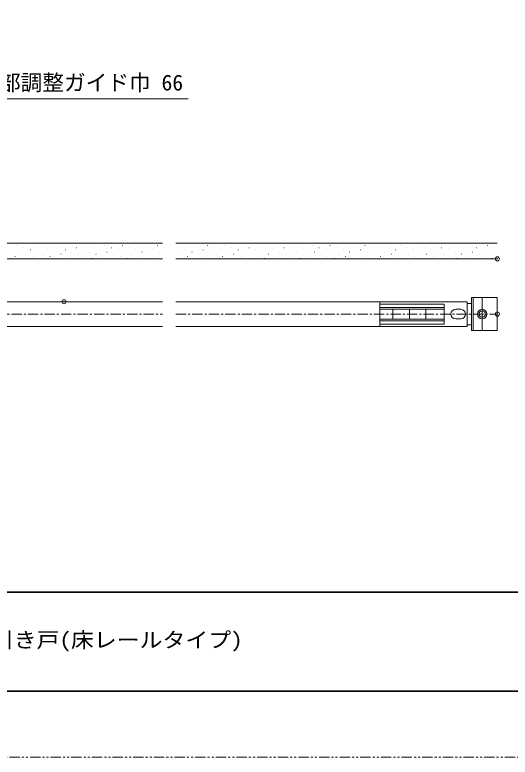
# Model space of a CAD drawing. Units: millimetres, scale not verified. Extents: x -1306 to 1306, y -607 to 607.
# Drawn here: x -540.9 to -241, y -594 to -144.2 of the extents above; entities that cross this region are included whole.
import ezdxf
from ezdxf.enums import TextEntityAlignment as Align

# ---------------------------------------------------------------- set-up
doc = ezdxf.new("R2010")
doc.units = ezdxf.units.MM
doc.header["$LTSCALE"] = 5
doc.header["$PDMODE"] = 32
doc.header["$PDSIZE"] = 2.5
doc.linetypes.add('USER1', pattern=[2.5, 1.25, -0.25, 0.25, -0.25, 0.25, -0.25])
doc.linetypes.add('USER3', pattern=[2, 1.25, -0.25, 0.25, -0.25])
for name, color, linetype, lineweight in [('0-1_線(黄)', 2, 'Continuous', 15), ('0-3_陰線', 1, 'USER1', 9), ('0-C_中心線', 3, 'USER3', 9), ('1-0_線(水)', 4, 'Continuous', 9), ('1-1_寸法線', 3, 'Continuous', 13), ('1-2_ハッチング', 6, 'Continuous', 9), ('1-4_DEFPOINTS', 7, 'Continuous', 5), ('1-8_図面枠', 7, 'Continuous', 35)]:
    doc.layers.add(name, color=color, linetype=linetype, lineweight=lineweight)
doc.styles.add('ＭＳ ゴシック', font='')
doc.styles.get('ＭＳ ゴシック').set_extended_font_data('MS Gothic')

msp = doc.modelspace()

# ---------------------------------------------------------------- linework, layer by layer
at = {"layer": '0-1_線(黄)'}
for p, q in [((-645.457, -282.544), (-451.458, -282.544)), ((-443.458, -282.544), (-248.958, -282.544)), ((-654.957, -292.044), (-451.458, -292.044)), ((-443.458, -292.044), (-248.705, -292.044))]:
    msp.add_line(p, q, dxfattribs=at)
at = {"layer": '0-3_陰線', "color": 4}
msp.add_line((387.036, -594), (-1292.964, -594), dxfattribs=at)
at = {"layer": '0-C_中心線'}
for p, q in [((-552.954, -325.544), (-451.458, -325.544)), ((-443.458, -325.544), (-248.705, -325.544))]:
    msp.add_line(p, q, dxfattribs=at)
at = {"layer": '1-0_線(水)'}
for p, q in [((-475.758, -318.044), (-552.954, -318.044)), ((-475.758, -318.044), (-451.458, -318.044)), ((-443.458, -318.044), (-266.957, -318.044)), ((-319.957, -333.044), (-319.957, -318.044)), ((-266.957, -318.044), (-266.957, -333.044)), ((-264.457, -319.044), (-266.957, -319.044)), ((-264.457, -335.544), (-264.457, -315.544)), ((-248.957, -315.544), (-264.457, -315.544)), ((-263.457, -335.544), (-263.457, -315.544)), ((-257.957, -315.544), (-257.957, -335.544)), ((-248.957, -335.544), (-248.957, -315.544)), ((-280.957, -319.544), (-319.957, -319.544)), ((-319.957, -319.544), (-319.957, -331.544)), ((-280.957, -321.544), (-319.957, -321.544)), ((-280.957, -321.544), (-319.957, -321.544)), ((-280.957, -322.544), (-319.957, -322.544)), ((-280.957, -322.544), (-319.957, -322.544)), ((-311.957, -322.544), (-311.957, -328.544)), ((-311.957, -322.544), (-311.957, -328.544)), ((-302.038, -322.544), (-302.038, -328.544)), ((-302.038, -328.544), (-302.038, -322.544)), ((-292.088, -322.544), (-292.088, -328.544)), ((-292.088, -328.544), (-292.088, -322.544)), ((-280.957, -319.544), (-280.957, -331.544)), ((-270.957, -322.644), (-273.957, -322.644)), ((-270.957, -322.644), (-273.957, -322.644)), ((-280.957, -328.544), (-319.957, -328.544)), ((-280.957, -328.544), (-319.957, -328.544)), ((-280.957, -329.544), (-319.957, -329.544)), ((-280.957, -329.544), (-319.957, -329.544)), ((-280.957, -331.544), (-319.957, -331.544)), ((-280.957, -331.544), (-319.957, -331.544)), ((-270.957, -328.444), (-273.957, -328.444)), ((-270.957, -328.444), (-273.957, -328.444)), ((-264.457, -332.044), (-266.957, -332.044)), ((-475.758, -333.044), (-552.954, -333.044)), ((-475.758, -333.044), (-451.458, -333.044)), ((-452.51, -333.044), (-451.458, -333.044)), ((-443.458, -333.044), (-266.957, -333.044)), ((-443.458, -333.044), (-266.957, -333.044)), ((-248.957, -335.544), (-264.457, -335.544))]:
    msp.add_line(p, q, dxfattribs=at)
msp.add_lwpolyline([(-280.957, -331.544), (-280.957, -319.544), (-319.957, -319.544)], dxfattribs=at)
for radius in [2.9, 1.9]:
    msp.add_circle((-257.957, -325.544), radius, dxfattribs=at)
for centre, start, end in [((-273.957, -325.544), 90, 270), ((-273.957, -325.544), 90, 270), ((-270.957, -325.544), 270, 90), ((-270.957, -325.544), 270, 90)]:
    msp.add_arc(centre, 2.9, start, end, dxfattribs=at)
msp.add_point((-511.101, -318.044), dxfattribs=at)
at = {"layer": '1-1_寸法線'}
msp.add_lwpolyline([(-609.957, -168.044), (-567.626, -195.093), (-436.007, -195.093)], dxfattribs=at)
at = {"layer": '1-2_ハッチング'}
for p, q in [((-532.875, -282.639), (-532.825, -282.639)), ((-522.269, -282.639), (-522.219, -282.639)), ((-511.662, -282.639), (-511.612, -282.639)), ((-501.056, -282.639), (-501.006, -282.639)), ((-490.449, -282.639), (-490.399, -282.639)), ((-479.842, -282.639), (-479.792, -282.639)), ((-469.236, -282.639), (-469.186, -282.639)), ((-458.629, -282.639), (-458.579, -282.639)), ((-438.942, -282.639), (-438.892, -282.639)), ((-428.335, -282.639), (-428.285, -282.639)), ((-417.729, -282.639), (-417.679, -282.639)), ((-407.122, -282.639), (-407.072, -282.639)), ((-396.515, -282.639), (-396.465, -282.639)), ((-385.909, -282.639), (-385.859, -282.639)), ((-375.302, -282.639), (-375.252, -282.639)), ((-364.696, -282.639), (-364.646, -282.639)), ((-354.089, -282.639), (-354.039, -282.639)), ((-343.482, -282.639), (-343.432, -282.639)), ((-332.876, -282.639), (-332.826, -282.639)), ((-322.269, -282.639), (-322.219, -282.639)), ((-311.663, -282.639), (-311.613, -282.639)), ((-301.056, -282.639), (-301.006, -282.639)), ((-290.449, -282.639), (-290.399, -282.639)), ((-279.843, -282.639), (-279.793, -282.639)), ((-269.236, -282.639), (-269.186, -282.639)), ((-258.63, -282.639), (-258.58, -282.639)), ((-539.505, -283.965), (-539.455, -283.965)), ((-535.527, -285.291), (-535.477, -285.291)), ((-531.55, -286.616), (-531.5, -286.616)), ((-528.898, -283.965), (-528.848, -283.965)), ((-524.92, -285.291), (-524.87, -285.291)), ((-520.943, -286.616), (-520.893, -286.616)), ((-518.291, -283.965), (-518.241, -283.965)), ((-514.314, -285.291), (-514.264, -285.291)), ((-510.336, -286.616), (-510.286, -286.616)), ((-507.685, -283.965), (-507.635, -283.965)), ((-503.707, -285.291), (-503.657, -285.291)), ((-499.73, -286.616), (-499.68, -286.616)), ((-497.078, -283.965), (-497.028, -283.965)), ((-493.101, -285.291), (-493.051, -285.291)), ((-489.123, -286.616), (-489.073, -286.616)), ((-486.472, -283.965), (-486.422, -283.965)), ((-482.494, -285.291), (-482.444, -285.291)), ((-478.517, -286.616), (-478.467, -286.616)), ((-475.865, -283.965), (-475.815, -283.965)), ((-471.887, -285.291), (-471.837, -285.291)), ((-467.91, -286.616), (-467.86, -286.616)), ((-465.258, -283.965), (-465.208, -283.965)), ((-461.281, -285.291), (-461.231, -285.291)), ((-457.303, -286.616), (-457.253, -286.616)), ((-454.652, -283.965), (-454.602, -283.965)), ((-441.593, -285.291), (-441.543, -285.291)), ((-437.616, -286.616), (-437.566, -286.616)), ((-434.964, -283.965), (-434.914, -283.965)), ((-430.987, -285.291), (-430.937, -285.291)), ((-427.009, -286.616), (-426.959, -286.616)), ((-424.358, -283.965), (-424.308, -283.965)), ((-420.38, -285.291), (-420.33, -285.291)), ((-416.403, -286.616), (-416.353, -286.616)), ((-413.751, -283.965), (-413.701, -283.965)), ((-409.774, -285.291), (-409.724, -285.291)), ((-405.796, -286.616), (-405.746, -286.616)), ((-403.145, -283.965), (-403.095, -283.965)), ((-399.167, -285.291), (-399.117, -285.291)), ((-395.19, -286.616), (-395.14, -286.616)), ((-392.538, -283.965), (-392.488, -283.965)), ((-388.56, -285.291), (-388.51, -285.291)), ((-384.583, -286.616), (-384.533, -286.616)), ((-381.931, -283.965), (-381.881, -283.965)), ((-377.954, -285.291), (-377.904, -285.291)), ((-373.976, -286.616), (-373.926, -286.616)), ((-371.325, -283.965), (-371.275, -283.965)), ((-367.347, -285.291), (-367.297, -285.291)), ((-363.37, -286.616), (-363.32, -286.616)), ((-360.718, -283.965), (-360.668, -283.965)), ((-356.741, -285.291), (-356.691, -285.291)), ((-352.763, -286.616), (-352.713, -286.616)), ((-350.112, -283.965), (-350.062, -283.965)), ((-346.134, -285.291), (-346.084, -285.291)), ((-342.157, -286.616), (-342.107, -286.616)), ((-339.505, -283.965), (-339.455, -283.965)), ((-335.527, -285.291), (-335.477, -285.291)), ((-331.55, -286.616), (-331.5, -286.616)), ((-328.898, -283.965), (-328.848, -283.965)), ((-324.921, -285.291), (-324.871, -285.291)), ((-320.943, -286.616), (-320.893, -286.616)), ((-318.292, -283.965), (-318.242, -283.965)), ((-314.314, -285.291), (-314.264, -285.291)), ((-310.337, -286.616), (-310.287, -286.616)), ((-307.685, -283.965), (-307.635, -283.965)), ((-303.708, -285.291), (-303.658, -285.291)), ((-299.73, -286.616), (-299.68, -286.616)), ((-297.079, -283.965), (-297.029, -283.965)), ((-293.101, -285.291), (-293.051, -285.291)), ((-289.124, -286.616), (-289.074, -286.616)), ((-286.472, -283.965), (-286.422, -283.965)), ((-282.494, -285.291), (-282.444, -285.291)), ((-278.517, -286.616), (-278.467, -286.616)), ((-275.865, -283.965), (-275.815, -283.965)), ((-271.888, -285.291), (-271.838, -285.291)), ((-267.91, -286.616), (-267.86, -286.616)), ((-265.259, -283.965), (-265.209, -283.965)), ((-261.281, -285.291), (-261.231, -285.291)), ((-257.304, -286.616), (-257.254, -286.616)), ((-254.652, -283.965), (-254.602, -283.965)), ((-250.675, -285.291), (-250.625, -285.291)), ((-540.83, -290.594), (-540.78, -290.594)), ((-538.179, -287.942), (-538.129, -287.942)), ((-536.853, -291.92), (-536.803, -291.92)), ((-534.201, -289.268), (-534.151, -289.268)), ((-530.224, -290.594), (-530.174, -290.594)), ((-527.572, -287.942), (-527.522, -287.942)), ((-526.246, -291.92), (-526.196, -291.92)), ((-523.595, -289.268), (-523.545, -289.268)), ((-519.617, -290.594), (-519.567, -290.594)), ((-516.966, -287.942), (-516.916, -287.942)), ((-515.64, -291.92), (-515.59, -291.92)), ((-512.988, -289.268), (-512.938, -289.268)), ((-509.011, -290.594), (-508.961, -290.594)), ((-506.359, -287.942), (-506.309, -287.942)), ((-505.033, -291.92), (-504.983, -291.92)), ((-502.381, -289.268), (-502.331, -289.268)), ((-498.404, -290.594), (-498.354, -290.594)), ((-495.752, -287.942), (-495.702, -287.942)), ((-494.426, -291.92), (-494.376, -291.92)), ((-491.775, -289.268), (-491.725, -289.268)), ((-487.797, -290.594), (-487.747, -290.594)), ((-485.146, -287.942), (-485.096, -287.942)), ((-483.82, -291.92), (-483.77, -291.92)), ((-481.168, -289.268), (-481.118, -289.268)), ((-477.191, -290.594), (-477.141, -290.594)), ((-474.539, -287.942), (-474.489, -287.942)), ((-473.213, -291.92), (-473.163, -291.92)), ((-470.562, -289.268), (-470.512, -289.268)), ((-466.584, -290.594), (-466.534, -290.594)), ((-463.933, -287.942), (-463.883, -287.942)), ((-462.607, -291.92), (-462.557, -291.92)), ((-459.955, -289.268), (-459.905, -289.268)), ((-455.978, -290.594), (-455.928, -290.594)), ((-453.326, -287.942), (-453.276, -287.942)), ((-452, -291.92), (-451.95, -291.92)), ((-442.919, -291.92), (-442.869, -291.92)), ((-440.268, -289.268), (-440.218, -289.268)), ((-436.29, -290.594), (-436.24, -290.594)), ((-433.639, -287.942), (-433.589, -287.942)), ((-432.313, -291.92), (-432.263, -291.92)), ((-429.661, -289.268), (-429.611, -289.268)), ((-425.684, -290.594), (-425.634, -290.594)), ((-423.032, -287.942), (-422.982, -287.942)), ((-421.706, -291.92), (-421.656, -291.92)), ((-419.054, -289.268), (-419.004, -289.268)), ((-415.077, -290.594), (-415.027, -290.594)), ((-412.425, -287.942), (-412.375, -287.942)), ((-411.099, -291.92), (-411.049, -291.92)), ((-408.448, -289.268), (-408.398, -289.268)), ((-404.47, -290.594), (-404.42, -290.594)), ((-401.819, -287.942), (-401.769, -287.942)), ((-400.493, -291.92), (-400.443, -291.92)), ((-397.841, -289.268), (-397.791, -289.268)), ((-393.864, -290.594), (-393.814, -290.594)), ((-391.212, -287.942), (-391.162, -287.942)), ((-389.886, -291.92), (-389.836, -291.92)), ((-387.235, -289.268), (-387.185, -289.268)), ((-383.257, -290.594), (-383.207, -290.594)), ((-380.605, -287.942), (-380.555, -287.942)), ((-379.28, -291.92), (-379.23, -291.92)), ((-376.628, -289.268), (-376.578, -289.268)), ((-372.651, -290.594), (-372.601, -290.594)), ((-369.999, -287.942), (-369.949, -287.942)), ((-368.673, -291.92), (-368.623, -291.92)), ((-366.021, -289.268), (-365.971, -289.268)), ((-362.044, -290.594), (-361.994, -290.594)), ((-359.392, -287.942), (-359.342, -287.942)), ((-358.066, -291.92), (-358.016, -291.92)), ((-355.415, -289.268), (-355.365, -289.268)), ((-351.437, -290.594), (-351.387, -290.594)), ((-348.786, -287.942), (-348.736, -287.942)), ((-347.46, -291.92), (-347.41, -291.92)), ((-344.808, -289.268), (-344.758, -289.268)), ((-340.831, -290.594), (-340.781, -290.594)), ((-338.179, -287.942), (-338.129, -287.942)), ((-336.853, -291.92), (-336.803, -291.92)), ((-334.202, -289.268), (-334.152, -289.268)), ((-330.224, -290.594), (-330.174, -290.594)), ((-327.572, -287.942), (-327.522, -287.942)), ((-326.247, -291.92), (-326.197, -291.92)), ((-323.595, -289.268), (-323.545, -289.268)), ((-319.618, -290.594), (-319.568, -290.594)), ((-316.966, -287.942), (-316.916, -287.942)), ((-315.64, -291.92), (-315.59, -291.92)), ((-312.988, -289.268), (-312.938, -289.268)), ((-309.011, -290.594), (-308.961, -290.594)), ((-306.359, -287.942), (-306.309, -287.942)), ((-305.033, -291.92), (-304.983, -291.92)), ((-302.382, -289.268), (-302.332, -289.268)), ((-298.404, -290.594), (-298.354, -290.594)), ((-295.753, -287.942), (-295.703, -287.942)), ((-294.427, -291.92), (-294.377, -291.92)), ((-291.775, -289.268), (-291.725, -289.268)), ((-287.798, -290.594), (-287.748, -290.594)), ((-285.146, -287.942), (-285.096, -287.942)), ((-283.82, -291.92), (-283.77, -291.92)), ((-281.169, -289.268), (-281.119, -289.268)), ((-277.191, -290.594), (-277.141, -290.594)), ((-274.539, -287.942), (-274.489, -287.942)), ((-273.214, -291.92), (-273.164, -291.92)), ((-270.562, -289.268), (-270.512, -289.268)), ((-266.585, -290.594), (-266.535, -290.594)), ((-263.933, -287.942), (-263.883, -287.942)), ((-262.607, -291.92), (-262.557, -291.92)), ((-259.955, -289.268), (-259.905, -289.268)), ((-255.978, -290.594), (-255.928, -290.594)), ((-253.326, -287.942), (-253.276, -287.942)), ((-252, -291.92), (-251.95, -291.92)), ((-249.349, -289.268), (-249.299, -289.268))]:
    msp.add_line(p, q, dxfattribs=at)
at = {"layer": '1-4_DEFPOINTS'}
for p in [(-248.705, -292.044), (-248.705, -325.544)]:
    msp.add_point(p, dxfattribs=at)
at = {"layer": '1-8_図面枠'}
msp.add_line((-1252.964, -494), (347.036, -494), dxfattribs=at)
msp.add_lwpolyline([(-1252.964, -554), (347.036, -554), (347.036, 554), (-1252.964, 554)], close=True, dxfattribs=at)

# ---------------------------------------------------------------- texts
at = {"layer": '1-1_寸法線', "style": 'ＭＳ ゴシック'}
msp.add_text('上部調整ガイド巾 66', height=9.621, dxfattribs=at).set_placement((-563.626, -192.943), align=Align.BOTTOM_LEFT)
at = {"layer": '1-8_図面枠', "style": 'ＭＳ ゴシック', "width": 1.1}
msp.add_text('ノッポ H2070・2370 W713・813・913 アウトセット引き戸(床レールタイプ)', height=9.236, dxfattribs=at).set_placement((-873.76, -530.357), align=Align.BOTTOM_LEFT)

doc.saveas('drawing.dxf')
